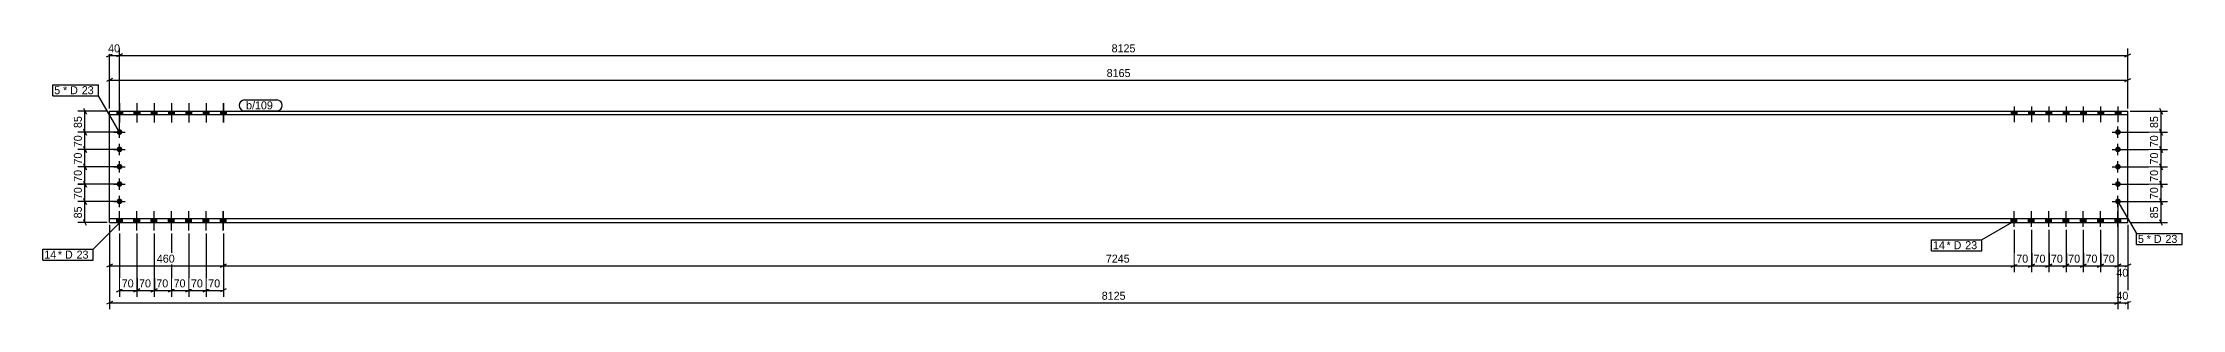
# Model space of a CAD drawing. Header units: millimetres. Extents: x 26 to 22532, y 32 to 1108.
# Drawn here: x 13876 to 22532, y 32 to 1108 of the extents above; entities that cross this region are included whole.
import ezdxf

# ---------------------------------------------------------------- set-up
doc = ezdxf.new("R2010")
doc.units = ezdxf.units.MM
doc.styles.add('Comic Sans MS', font='COMIC.TTF', dxfattribs={"height": 0.2})

msp = doc.modelspace()

# ---------------------------------------------------------------- hatches: boundary and pattern name
at = {"linetype": 'Continuous'}
for points in [[(14174.8, 818), (14197.8, 818), (14197.8, 832.6), (14174.8, 832.6)], [(14174.9, 818), (14197.9, 818), (14197.9, 832.6), (14174.9, 832.6)], [(14244.8, 818), (14267.8, 818), (14267.8, 832.6), (14244.8, 832.6)], [(14244.9, 818), (14267.9, 818), (14267.9, 832.6), (14244.9, 832.6)], [(14314.8, 818), (14337.8, 818), (14337.8, 832.6), (14314.8, 832.6)], [(14314.9, 818), (14337.9, 818), (14337.9, 832.6), (14314.9, 832.6)], [(14384.8, 818), (14407.8, 818), (14407.8, 832.6), (14384.8, 832.6)], [(14384.9, 818), (14407.9, 818), (14407.9, 832.6), (14384.9, 832.6)], [(14454.8, 818), (14477.8, 818), (14477.8, 832.6), (14454.8, 832.6)], [(14454.9, 818), (14477.9, 818), (14477.9, 832.6), (14454.9, 832.6)], [(14524.8, 818), (14547.8, 818), (14547.8, 832.6), (14524.8, 832.6)], [(14524.9, 818), (14547.9, 818), (14547.9, 832.6), (14524.9, 832.6)], [(14594.8, 818), (14617.8, 818), (14617.8, 832.6), (14594.8, 832.6)], [(14594.9, 818), (14617.9, 818), (14617.9, 832.6), (14594.9, 832.6)], [(21862.9, 832.6), (21839.9, 832.6), (21839.9, 818), (21862.9, 818)], [(21862.9, 832.6), (21839.9, 832.6), (21839.9, 818), (21862.9, 818)], [(21932.9, 832.6), (21909.9, 832.6), (21909.9, 818), (21932.9, 818)], [(21932.9, 832.6), (21909.9, 832.6), (21909.9, 818), (21932.9, 818)], [(22002.9, 832.6), (21979.9, 832.6), (21979.9, 818), (22002.9, 818)], [(22002.9, 832.6), (21979.9, 832.6), (21979.9, 818), (22002.9, 818)], [(22072.9, 832.6), (22049.9, 832.6), (22049.9, 818), (22072.9, 818)], [(22072.9, 832.6), (22049.9, 832.6), (22049.9, 818), (22072.9, 818)], [(22142.9, 832.6), (22119.9, 832.6), (22119.9, 818), (22142.9, 818)], [(22142.9, 832.6), (22119.9, 832.6), (22119.9, 818), (22142.9, 818)], [(22212.9, 832.6), (22189.9, 832.6), (22189.9, 818), (22212.9, 818)], [(22212.9, 832.6), (22189.9, 832.6), (22189.9, 818), (22212.9, 818)], [(22282.9, 832.6), (22259.9, 832.6), (22259.9, 818), (22282.9, 818)], [(22282.9, 832.6), (22259.9, 832.6), (22259.9, 818), (22282.9, 818)], [(14197.8, 747.6), (14197.6, 745.2), (14196.8, 742.9), (14195.6, 740.8), (14194, 739.1), (14192.1, 737.6), (14189.9, 736.7), (14187.5, 736.2), (14185.1, 736.2), (14182.8, 736.7), (14180.6, 737.6), (14178.6, 739.1), (14177, 740.8), (14175.8, 742.9), (14175.1, 745.2), (14174.8, 747.6), (14175.1, 750), (14175.8, 752.3), (14177, 754.4), (14178.6, 756.1), (14180.6, 757.6), (14182.8, 758.5), (14185.1, 759), (14187.5, 759), (14189.9, 758.5), (14192.1, 757.6), (14194, 756.1), (14195.6, 754.4), (14196.8, 752.3), (14197.6, 750)], [(22259.9, 747.6, -1), (22282.9, 747.6, -1)], [(14197.8, 677.6), (14197.6, 675.2), (14196.8, 672.9), (14195.6, 670.8), (14194, 669.1), (14192.1, 667.6), (14189.9, 666.7), (14187.5, 666.2), (14185.1, 666.2), (14182.8, 666.7), (14180.6, 667.6), (14178.6, 669.1), (14177, 670.8), (14175.8, 672.9), (14175.1, 675.2), (14174.8, 677.6), (14175.1, 680), (14175.8, 682.3), (14177, 684.4), (14178.6, 686.1), (14180.6, 687.6), (14182.8, 688.5), (14185.1, 689), (14187.5, 689), (14189.9, 688.5), (14192.1, 687.6), (14194, 686.1), (14195.6, 684.4), (14196.8, 682.3), (14197.6, 680)], [(14197.8, 607.6), (14197.6, 605.2), (14196.8, 602.9), (14195.6, 600.8), (14194, 599.1), (14192.1, 597.6), (14189.9, 596.7), (14187.5, 596.2), (14185.1, 596.2), (14182.8, 596.7), (14180.6, 597.6), (14178.6, 599.1), (14177, 600.8), (14175.8, 602.9), (14175.1, 605.2), (14174.8, 607.6), (14175.1, 610), (14175.8, 612.3), (14177, 614.4), (14178.6, 616.1), (14180.6, 617.6), (14182.8, 618.5), (14185.1, 619), (14187.5, 619), (14189.9, 618.5), (14192.1, 617.6), (14194, 616.1), (14195.6, 614.4), (14196.8, 612.3), (14197.6, 610)], [(22259.9, 677.6, -1), (22282.9, 677.6, -1)], [(22259.9, 607.6, -1), (22282.9, 607.6, -1)], [(14197.8, 537.6), (14197.6, 535.2), (14196.8, 532.9), (14195.6, 530.8), (14194, 529.1), (14192.1, 527.6), (14189.9, 526.7), (14187.5, 526.2), (14185.1, 526.2), (14182.8, 526.7), (14180.6, 527.6), (14178.6, 529.1), (14177, 530.8), (14175.8, 532.9), (14175.1, 535.2), (14174.8, 537.6), (14175.1, 540), (14175.8, 542.3), (14177, 544.4), (14178.6, 546.1), (14180.6, 547.6), (14182.8, 548.5), (14185.1, 549), (14187.5, 549), (14189.9, 548.5), (14192.1, 547.6), (14194, 546.1), (14195.6, 544.4), (14196.8, 542.3), (14197.6, 540)], [(22259.9, 537.6, -1), (22282.9, 537.6, -1)], [(14197.8, 467.6), (14197.6, 465.2), (14196.8, 462.9), (14195.6, 460.8), (14194, 459.1), (14192.1, 457.6), (14189.9, 456.7), (14187.5, 456.2), (14185.1, 456.2), (14182.8, 456.7), (14180.6, 457.6), (14178.6, 459.1), (14177, 460.8), (14175.8, 462.9), (14175.1, 465.2), (14174.8, 467.6), (14175.1, 470), (14175.8, 472.3), (14177, 474.4), (14178.6, 476.1), (14180.6, 477.6), (14182.8, 478.5), (14185.1, 479), (14187.5, 479), (14189.9, 478.5), (14192.1, 477.6), (14194, 476.1), (14195.6, 474.4), (14196.8, 472.3), (14197.6, 470)], [(22259.9, 467.6, -1), (22282.9, 467.6, -1)], [(14174.8, 382.6), (14197.8, 382.6), (14197.8, 397.2), (14174.8, 397.2)], [(14174.9, 382.6), (14197.9, 382.6), (14197.9, 397.2), (14174.9, 397.2)], [(14244.8, 382.6), (14267.8, 382.6), (14267.8, 397.2), (14244.8, 397.2)], [(14244.9, 382.6), (14267.9, 382.6), (14267.9, 397.2), (14244.9, 397.2)], [(14314.8, 382.6), (14337.8, 382.6), (14337.8, 397.2), (14314.8, 397.2)], [(14314.9, 382.6), (14337.9, 382.6), (14337.9, 397.2), (14314.9, 397.2)], [(14384.8, 382.6), (14407.8, 382.6), (14407.8, 397.2), (14384.8, 397.2)], [(14384.9, 382.6), (14407.9, 382.6), (14407.9, 397.2), (14384.9, 397.2)], [(14454.8, 382.6), (14477.8, 382.6), (14477.8, 397.2), (14454.8, 397.2)], [(14454.9, 382.6), (14477.9, 382.6), (14477.9, 397.2), (14454.9, 397.2)], [(14524.8, 382.6), (14547.8, 382.6), (14547.8, 397.2), (14524.8, 397.2)], [(14524.9, 382.6), (14547.9, 382.6), (14547.9, 397.2), (14524.9, 397.2)], [(14594.8, 382.6), (14617.8, 382.6), (14617.8, 397.2), (14594.8, 397.2)], [(14594.9, 382.6), (14617.9, 382.6), (14617.9, 397.2), (14594.9, 397.2)], [(21862.9, 397.2), (21839.9, 397.2), (21839.9, 382.6), (21862.9, 382.6)], [(21862.9, 397.2), (21839.9, 397.2), (21839.9, 382.6), (21862.9, 382.6)], [(21932.9, 397.2), (21909.9, 397.2), (21909.9, 382.6), (21932.9, 382.6)], [(21932.9, 397.2), (21909.9, 397.2), (21909.9, 382.6), (21932.9, 382.6)], [(22002.9, 397.2), (21979.9, 397.2), (21979.9, 382.6), (22002.9, 382.6)], [(22002.9, 397.2), (21979.9, 397.2), (21979.9, 382.6), (22002.9, 382.6)], [(22072.9, 397.2), (22049.9, 397.2), (22049.9, 382.6), (22072.9, 382.6)], [(22072.9, 397.2), (22049.9, 397.2), (22049.9, 382.6), (22072.9, 382.6)], [(22142.9, 397.2), (22119.9, 397.2), (22119.9, 382.6), (22142.9, 382.6)], [(22142.9, 397.2), (22119.9, 397.2), (22119.9, 382.6), (22142.9, 382.6)], [(22212.9, 397.2), (22189.9, 397.2), (22189.9, 382.6), (22212.9, 382.6)], [(22212.9, 397.2), (22189.9, 397.2), (22189.9, 382.6), (22212.9, 382.6)], [(22282.9, 397.2), (22259.9, 397.2), (22259.9, 382.6), (22282.9, 382.6)], [(22282.9, 397.2), (22259.9, 397.2), (22259.9, 382.6), (22282.9, 382.6)]]:
    msp.add_hatch(color=3, dxfattribs=at).paths.add_polyline_path(points)

# ---------------------------------------------------------------- linework, layer by layer
at = {"color": 8, "linetype": 'Continuous'}
for p, q in [((14134.3, 1051.6), (14158.3, 1063.6)), ((14146.3, 842.6), (14146.3, 1086)), ((14146.3, 1057.6), (14186.3, 1057.6)), ((14198.3, 1063.6), (14174.3, 1051.6)), ((14186.3, 757.6), (14186.3, 1086)), ((22299.4, 1051.6), (22323.4, 1063.6)), ((22311.4, 842.6), (22311.4, 1086)), ((14158.3, 963.6), (14134.3, 951.6)), ((14146.3, 842.6), (14146.3, 986)), ((14146.3, 957.6), (22311.4, 957.6)), ((22299.4, 951.6), (22323.4, 963.6)), ((22311.4, 842.6), (22311.4, 986)), ((14136.3, 832.6), (14017.9, 832.6)), ((14040.3, 844.6), (14052.3, 820.6)), ((14046.3, 747.6), (14046.3, 832.6)), ((22321.4, 832.6), (22471.9, 832.6)), ((22440.3, 844.6), (22452.3, 820.6)), ((22446.3, 747.6), (22446.3, 832.6)), ((14176.3, 747.6), (14017.9, 747.6)), ((14052.3, 735.6), (14040.3, 759.6)), ((22281.4, 747.6), (22471.9, 747.6)), ((22452.3, 735.6), (22440.3, 759.6)), ((14176.3, 677.6), (14017.9, 677.6)), ((14176.3, 607.6), (14017.9, 607.6)), ((14052.3, 665.6), (14040.3, 689.6)), ((14052.3, 595.6), (14040.3, 619.6)), ((22281.4, 677.6), (22471.9, 677.6)), ((22281.4, 607.6), (22471.9, 607.6)), ((22452.3, 665.6), (22440.3, 689.6)), ((22452.3, 595.6), (22440.3, 619.6)), ((14176.3, 537.6), (14017.9, 537.6)), ((14040.3, 549.6), (14052.3, 525.6)), ((14046.3, 467.6), (14046.3, 537.6)), ((22281.4, 537.6), (22471.9, 537.6)), ((22452.3, 525.6), (22440.3, 549.6)), ((14176.3, 467.6), (14017.9, 467.6)), ((14052.3, 455.6), (14040.3, 479.6)), ((22271.4, 457.6), (22271.4, 179.2)), ((22281.4, 467.6), (22471.9, 467.6)), ((22452.3, 455.6), (22440.3, 479.6)), ((14136.3, 382.6), (14017.9, 382.6)), ((14052.3, 370.6), (14040.3, 394.6)), ((14146.3, 372.6), (14146.3, 182)), ((14146.3, 372.6), (14146.3, 32)), ((21851.4, 352.4), (21851.4, 182)), ((21851.4, 352.4), (21851.4, 182)), ((21921.4, 352.4), (21921.4, 182)), ((21991.4, 352.4), (21991.4, 182)), ((22061.4, 352.4), (22061.4, 182)), ((22131.4, 352.4), (22131.4, 182)), ((22201.4, 352.4), (22201.4, 182)), ((22311.4, 372.6), (22311.4, 179.2)), ((22321.4, 382.6), (22471.9, 382.6)), ((22452.3, 370.6), (22440.3, 394.6)), ((14186.4, 337.9), (14186.4, 82)), ((14256.4, 337.9), (14256.4, 82)), ((14326.4, 337.9), (14326.4, 82)), ((14396.4, 337.9), (14396.4, 82)), ((14466.4, 337.9), (14466.4, 82)), ((14536.4, 337.9), (14536.4, 82)), ((14606.4, 337.9), (14606.4, 182)), ((14606.4, 337.9), (14606.4, 182)), ((14606.4, 337.9), (14606.4, 82)), ((14158.3, 213.6), (14134.3, 201.6)), ((14146.3, 207.6), (14606.4, 207.6)), ((14618.4, 213.6), (14594.4, 201.6)), ((14594.4, 201.6), (14618.4, 213.6)), ((14606.4, 207.6), (21851.4, 207.6)), ((21839.4, 201.6), (21863.4, 213.6)), ((21839.4, 201.6), (21863.4, 213.6)), ((21909.4, 201.6), (21933.4, 213.6)), ((21979.4, 201.6), (22003.4, 213.6)), ((22049.4, 201.6), (22073.4, 213.6)), ((22119.4, 201.6), (22143.4, 213.6)), ((22189.4, 201.6), (22213.4, 213.6)), ((22259.4, 201.6), (22283.4, 213.6)), ((22271.4, 207.6), (22311.4, 207.6)), ((22323.4, 213.6), (22299.4, 201.6)), ((14174.4, 101.6), (14198.4, 113.6)), ((14244.4, 101.6), (14268.4, 113.6)), ((14314.4, 101.6), (14338.4, 113.6)), ((14326.4, 107.6), (14396.4, 107.6)), ((14408.4, 113.6), (14384.4, 101.6)), ((14478.4, 113.6), (14454.4, 101.6)), ((14548.4, 113.6), (14524.4, 101.6)), ((14618.4, 113.6), (14594.4, 101.6)), ((14158.3, 63.6), (14134.3, 51.6)), ((22259.4, 51.6), (22283.4, 63.6)), ((22271.4, 57.6), (22311.4, 57.6)), ((22323.4, 63.6), (22299.4, 51.6))]:
    msp.add_line(p, q, dxfattribs=at)
at = {"color": 7, "linetype": 'Continuous'}
for p, q in [((14146.3, 382.6), (14146.3, 832.6)), ((14146.3, 832.6), (22311.4, 832.6)), ((22311.4, 818), (14146.3, 818)), ((22311.4, 382.6), (22311.4, 832.6)), ((22311.4, 397.2), (14146.3, 397.2)), ((14146.3, 382.6), (22311.4, 382.6))]:
    msp.add_line(p, q, dxfattribs=at)
at = {"color": 3, "linetype": 'Continuous'}
for p, q in [((14174.8, 832.6), (14174.8, 818)), ((14174.9, 832.6), (14174.9, 818)), ((14186.3, 864.8), (14186.3, 786.6)), ((14186.4, 864.8), (14186.4, 786.6)), ((14197.8, 832.6), (14197.8, 818)), ((14197.9, 832.6), (14197.9, 818)), ((14244.8, 832.6), (14244.8, 818)), ((14244.9, 832.6), (14244.9, 818)), ((14256.3, 864.8), (14256.3, 786.6)), ((14256.4, 864.8), (14256.4, 786.6)), ((14267.8, 832.6), (14267.8, 818)), ((14267.9, 832.6), (14267.9, 818)), ((14314.8, 832.6), (14314.8, 818)), ((14314.9, 832.6), (14314.9, 818)), ((14326.3, 864.8), (14326.3, 786.6)), ((14326.4, 864.8), (14326.4, 786.6)), ((14337.8, 832.6), (14337.8, 818)), ((14337.9, 832.6), (14337.9, 818)), ((14384.8, 832.6), (14384.8, 818)), ((14384.9, 832.6), (14384.9, 818)), ((14396.3, 864.8), (14396.3, 786.6)), ((14396.4, 864.8), (14396.4, 786.6)), ((14407.8, 832.6), (14407.8, 818)), ((14407.9, 832.6), (14407.9, 818)), ((14454.8, 832.6), (14454.8, 818)), ((14454.9, 832.6), (14454.9, 818)), ((14466.3, 864.8), (14466.3, 786.6)), ((14466.4, 864.8), (14466.4, 786.6)), ((14477.8, 832.6), (14477.8, 818)), ((14477.9, 832.6), (14477.9, 818)), ((14524.8, 832.6), (14524.8, 818)), ((14524.9, 832.6), (14524.9, 818)), ((14536.3, 864.8), (14536.3, 786.6)), ((14536.4, 864.8), (14536.4, 786.6)), ((14547.8, 832.6), (14547.8, 818)), ((14547.9, 832.6), (14547.9, 818)), ((14594.8, 832.6), (14594.8, 818)), ((14594.9, 832.6), (14594.9, 818)), ((14606.3, 864.8), (14606.3, 786.6)), ((14606.4, 864.8), (14606.4, 786.6)), ((14617.8, 832.6), (14617.8, 818)), ((14617.9, 832.6), (14617.9, 818)), ((21839.9, 832.6), (21839.9, 818)), ((21839.9, 832.6), (21839.9, 818)), ((21851.4, 850.8), (21851.4, 787.6)), ((21851.4, 850.8), (21851.4, 787.6)), ((21862.9, 832.6), (21862.9, 818)), ((21862.9, 832.6), (21862.9, 818)), ((21909.9, 832.6), (21909.9, 818)), ((21909.9, 832.6), (21909.9, 818)), ((21921.4, 850.8), (21921.4, 787.6)), ((21921.4, 850.8), (21921.4, 787.6)), ((21932.9, 832.6), (21932.9, 818)), ((21932.9, 832.6), (21932.9, 818)), ((21979.9, 832.6), (21979.9, 818)), ((21979.9, 832.6), (21979.9, 818)), ((21991.4, 850.8), (21991.4, 787.6)), ((21991.4, 850.8), (21991.4, 787.6)), ((22002.9, 832.6), (22002.9, 818)), ((22002.9, 832.6), (22002.9, 818)), ((22049.9, 832.6), (22049.9, 818)), ((22049.9, 832.6), (22049.9, 818)), ((22061.4, 850.8), (22061.4, 787.6)), ((22061.4, 850.8), (22061.4, 787.6)), ((22072.9, 832.6), (22072.9, 818)), ((22072.9, 832.6), (22072.9, 818)), ((22119.9, 832.6), (22119.9, 818)), ((22119.9, 832.6), (22119.9, 818)), ((22131.4, 850.8), (22131.4, 787.6)), ((22131.4, 850.8), (22131.4, 787.6)), ((22142.9, 832.6), (22142.9, 818)), ((22142.9, 832.6), (22142.9, 818)), ((22189.9, 832.6), (22189.9, 818)), ((22189.9, 832.6), (22189.9, 818)), ((22201.4, 850.8), (22201.4, 787.6)), ((22201.4, 850.8), (22201.4, 787.6)), ((22212.9, 832.6), (22212.9, 818)), ((22212.9, 832.6), (22212.9, 818)), ((22259.9, 832.6), (22259.9, 818)), ((22259.9, 832.6), (22259.9, 818)), ((22271.4, 850.8), (22271.4, 787.6)), ((22271.4, 850.8), (22271.4, 787.6)), ((22282.9, 832.6), (22282.9, 818)), ((22282.9, 832.6), (22282.9, 818)), ((14163.3, 747.6), (14209.3, 747.6)), ((14186.3, 724.6), (14186.3, 770.6)), ((14186.3, 654.6), (14186.3, 700.6)), ((22248.4, 747.6), (22294.4, 747.6)), ((22271.4, 724.6), (22271.4, 770.6)), ((22271.4, 654.6), (22271.4, 700.6)), ((14163.3, 677.6), (14209.3, 677.6)), ((14163.3, 607.6), (14209.3, 607.6)), ((14186.3, 584.6), (14186.3, 630.6)), ((22248.4, 677.6), (22294.4, 677.6)), ((22248.4, 607.6), (22294.4, 607.6)), ((22271.4, 584.6), (22271.4, 630.6)), ((14163.3, 537.6), (14209.3, 537.6)), ((14186.3, 514.6), (14186.3, 560.6)), ((22248.4, 537.6), (22294.4, 537.6)), ((22271.4, 514.6), (22271.4, 560.6)), ((14163.3, 467.6), (14209.3, 467.6)), ((14186.3, 444.6), (14186.3, 490.6)), ((22248.4, 467.6), (22294.4, 467.6)), ((22271.4, 444.6), (22271.4, 490.6)), ((14174.8, 382.6), (14174.8, 397.2)), ((14174.9, 382.6), (14174.9, 397.2)), ((14186.3, 350.4), (14186.3, 428.6)), ((14186.4, 350.4), (14186.4, 428.6)), ((14197.8, 382.6), (14197.8, 397.2)), ((14197.9, 382.6), (14197.9, 397.2)), ((14244.8, 382.6), (14244.8, 397.2)), ((14244.9, 382.6), (14244.9, 397.2)), ((14256.3, 350.4), (14256.3, 428.6)), ((14256.4, 350.4), (14256.4, 428.6)), ((14267.8, 382.6), (14267.8, 397.2)), ((14267.9, 382.6), (14267.9, 397.2)), ((14314.8, 382.6), (14314.8, 397.2)), ((14314.9, 382.6), (14314.9, 397.2)), ((14326.3, 350.4), (14326.3, 428.6)), ((14326.4, 350.4), (14326.4, 428.6)), ((14337.8, 382.6), (14337.8, 397.2)), ((14337.9, 382.6), (14337.9, 397.2)), ((14384.8, 382.6), (14384.8, 397.2)), ((14384.9, 382.6), (14384.9, 397.2)), ((14396.3, 350.4), (14396.3, 428.6)), ((14396.4, 350.4), (14396.4, 428.6)), ((14407.8, 382.6), (14407.8, 397.2)), ((14407.9, 382.6), (14407.9, 397.2)), ((14454.8, 382.6), (14454.8, 397.2)), ((14454.9, 382.6), (14454.9, 397.2)), ((14466.3, 350.4), (14466.3, 428.6)), ((14466.4, 350.4), (14466.4, 428.6)), ((14477.8, 382.6), (14477.8, 397.2)), ((14477.9, 382.6), (14477.9, 397.2)), ((14524.8, 382.6), (14524.8, 397.2)), ((14524.9, 382.6), (14524.9, 397.2)), ((14536.3, 350.4), (14536.3, 428.6)), ((14536.4, 350.4), (14536.4, 428.6)), ((14547.8, 382.6), (14547.8, 397.2)), ((14547.9, 382.6), (14547.9, 397.2)), ((14594.8, 382.6), (14594.8, 397.2)), ((14594.9, 382.6), (14594.9, 397.2)), ((14606.3, 350.4), (14606.3, 428.6)), ((14606.4, 350.4), (14606.4, 428.6)), ((14617.8, 382.6), (14617.8, 397.2)), ((14617.9, 382.6), (14617.9, 397.2)), ((21839.9, 382.6), (21839.9, 397.2)), ((21839.9, 382.6), (21839.9, 397.2)), ((21851.4, 364.4), (21851.4, 427.6)), ((21851.4, 364.4), (21851.4, 427.6)), ((21862.9, 382.6), (21862.9, 397.2)), ((21862.9, 382.6), (21862.9, 397.2)), ((21909.9, 382.6), (21909.9, 397.2)), ((21909.9, 382.6), (21909.9, 397.2)), ((21921.4, 364.4), (21921.4, 427.6)), ((21921.4, 364.4), (21921.4, 427.6)), ((21932.9, 382.6), (21932.9, 397.2)), ((21932.9, 382.6), (21932.9, 397.2)), ((21979.9, 382.6), (21979.9, 397.2)), ((21979.9, 382.6), (21979.9, 397.2)), ((21991.4, 364.4), (21991.4, 427.6)), ((21991.4, 364.4), (21991.4, 427.6)), ((22002.9, 382.6), (22002.9, 397.2)), ((22002.9, 382.6), (22002.9, 397.2)), ((22049.9, 382.6), (22049.9, 397.2)), ((22049.9, 382.6), (22049.9, 397.2)), ((22061.4, 364.4), (22061.4, 427.6)), ((22061.4, 364.4), (22061.4, 427.6)), ((22072.9, 382.6), (22072.9, 397.2)), ((22072.9, 382.6), (22072.9, 397.2)), ((22119.9, 382.6), (22119.9, 397.2)), ((22119.9, 382.6), (22119.9, 397.2)), ((22131.4, 364.4), (22131.4, 427.6)), ((22131.4, 364.4), (22131.4, 427.6)), ((22142.9, 382.6), (22142.9, 397.2)), ((22142.9, 382.6), (22142.9, 397.2)), ((22189.9, 382.6), (22189.9, 397.2)), ((22189.9, 382.6), (22189.9, 397.2)), ((22201.4, 364.4), (22201.4, 427.6)), ((22201.4, 364.4), (22201.4, 427.6)), ((22212.9, 382.6), (22212.9, 397.2)), ((22212.9, 382.6), (22212.9, 397.2)), ((22259.9, 382.6), (22259.9, 397.2)), ((22259.9, 382.6), (22259.9, 397.2)), ((22271.4, 364.4), (22271.4, 427.6)), ((22271.4, 364.4), (22271.4, 427.6)), ((22282.9, 382.6), (22282.9, 397.2)), ((22282.9, 382.6), (22282.9, 397.2))]:
    msp.add_line(p, q, dxfattribs=at)

# ---------------------------------------------------------------- wipeouts: each hides what was drawn before it
at = {"color": 0}
for points in [[(13948.2, 900.8), (13948.2, 932.8), (13922.2, 932.8), (13922.2, 900.8)], [(13927.2, 236.3), (13927.2, 268.3), (13881.9, 268.3), (13881.9, 236.3)], [(21568.3, 274.4), (21568.3, 306.4), (21523.1, 306.4), (21523.1, 274.4)]]:
    msp.add_wipeout(points, dxfattribs=at)

# ---------------------------------------------------------------- next in the draw order: wipeouts: each hides what was drawn before it
for points in [[(14198.8, 1063.6), (14198.8, 1108.4), (14133.8, 1108.4), (14133.8, 1063.6)], [(18284, 963.6), (18284, 1008.4), (18173.7, 1008.4), (18173.7, 963.6)], [(13948.2, 900.8), (13948.2, 932.8), (13922.2, 932.8), (13922.2, 900.8)], [(14816.9, 839.6), (14816.9, 871.6), (14698.3, 871.6), (14698.3, 839.6)], [(14040.3, 822.6), (13995.5, 822.6), (13995.5, 757.6), (14040.3, 757.6)], [(22440.3, 822.6), (22395.5, 822.6), (22395.5, 757.6), (22440.3, 757.6)], [(14040.3, 535.1), (13995.5, 535.1), (13995.5, 470.1), (14040.3, 470.1)], [(13927.2, 236.3), (13927.2, 268.3), (13881.9, 268.3), (13881.9, 236.3)], [(21568.3, 274.4), (21568.3, 306.4), (21523.1, 306.4), (21523.1, 274.4)], [(18287.4, 213.6), (18287.4, 258.4), (18170.4, 258.4), (18170.4, 213.6)], [(22323.8, 156.8), (22323.8, 201.6), (22258.9, 201.6), (22258.9, 156.8)], [(14393.9, 113.6), (14393.9, 158.4), (14328.9, 158.4), (14328.9, 113.6)]]:
    msp.add_wipeout(points, dxfattribs=at)

# ---------------------------------------------------------------- next in the draw order: linework, layer by layer
at = {"color": 8, "linetype": 'Continuous'}
for p, q in [((14198.3, 1063.6), (14174.3, 1051.6)), ((14186.3, 757.6), (14186.3, 1086)), ((14186.3, 1057.6), (22311.4, 1057.6)), ((14176.3, 747.6), (14017.9, 747.6)), ((14040.3, 759.6), (14052.3, 735.6)), ((14046.3, 677.6), (14046.3, 747.6)), ((22281.4, 747.6), (22471.9, 747.6)), ((22440.3, 759.6), (22452.3, 735.6)), ((22446.3, 677.6), (22446.3, 747.6)), ((14176.3, 537.6), (14017.9, 537.6)), ((14052.3, 525.6), (14040.3, 549.6)), ((14176.3, 467.6), (14017.9, 467.6)), ((14040.3, 479.6), (14052.3, 455.6)), ((14046.3, 382.6), (14046.3, 467.6)), ((22271.4, 457.6), (22271.4, 182)), ((14396.4, 337.9), (14396.4, 82)), ((22201.4, 207.6), (22271.4, 207.6)), ((22283.4, 213.6), (22259.4, 201.6)), ((14256.4, 107.6), (14326.4, 107.6)), ((14338.4, 113.6), (14314.4, 101.6)), ((14384.4, 101.6), (14408.4, 113.6)), ((14396.4, 107.6), (14466.4, 107.6))]:
    msp.add_line(p, q, dxfattribs=at)
at = {"color": 7, "linetype": 'Continuous'}
for p, q in [((13875.9, 230.3), (13875.9, 274.3)), ((21517.1, 268.4), (21517.1, 312.4))]:
    msp.add_line(p, q, dxfattribs=at)

# ---------------------------------------------------------------- next in the draw order: texts
at = {"color": 3, "style": 'Comic Sans MS'}
for s, p in [('40', (14140.2, 1070)), ('8165', (18180.1, 970)), ('7245', (18176.8, 220)), ('40', (22265.3, 163.2)), ('70', (14335.3, 120))]:
    msp.add_text(s, height=32.38, dxfattribs=at).set_placement(p)
for s, p in [('85', (14033.9, 764)), ('85', (22433.9, 764)), ('70', (14033.9, 476.5))]:
    msp.add_text(s, height=32.38, rotation=90.00021, dxfattribs=at).set_placement(p)

# ---------------------------------------------------------------- next in the draw order: wipeouts: each hides what was drawn before it
at = {"color": 0}
for points in [[(14024, 900.8), (14024, 932.8), (13957.8, 932.8), (13957.8, 900.8)], [(14816.9, 839.6), (14816.9, 871.6), (14698.3, 871.6), (14698.3, 839.6)], [(14003, 236.3), (14003, 268.3), (13936.8, 268.3), (13936.8, 236.3)], [(21644.1, 274.4), (21644.1, 306.4), (21577.9, 306.4), (21577.9, 274.4)]]:
    msp.add_wipeout(points, dxfattribs=at)

# ---------------------------------------------------------------- next in the draw order: linework, layer by layer
at = {"color": 7, "linetype": 'Continuous'}
for p, q in [((14692.3, 877.6), (14822.9, 877.6)), ((14692.3, 833.6), (14822.9, 833.6))]:
    msp.add_line(p, q, dxfattribs=at)
for centre, start, end in [((14692.3, 855.6), 90, 270), ((14822.9, 855.6), 270, 90)]:
    msp.add_arc(centre, 22, start, end, dxfattribs=at)

# ---------------------------------------------------------------- next in the draw order: texts
at = {"color": 3, "style": 'Comic Sans MS'}
msp.add_text('b/109', height=32.38, dxfattribs=at).set_placement((14698.3, 839.6))

# ---------------------------------------------------------------- next in the draw order: wipeouts: each hides what was drawn before it
at = {"color": 0}
for points in [[(18303.9, 1063.6), (18303.9, 1108.4), (18193.7, 1108.4), (18193.7, 1063.6)], [(14024, 900.8), (14024, 932.8), (13957.8, 932.8), (13957.8, 900.8)], [(14040.3, 745.1), (13995.5, 745.1), (13995.5, 680.1), (14040.3, 680.1)], [(22440.3, 745.1), (22395.5, 745.1), (22395.5, 680.1), (22440.3, 680.1)], [(14040.3, 457.6), (13995.5, 457.6), (13995.5, 392.6), (14040.3, 392.6)], [(14003, 236.3), (14003, 268.3), (13936.8, 268.3), (13936.8, 236.3)], [(21644.1, 274.4), (21644.1, 306.4), (21577.9, 306.4), (21577.9, 274.4)], [(14421.9, 213.6), (14421.9, 258.4), (14330.9, 258.4), (14330.9, 213.6)], [(22268.8, 213.6), (22268.8, 258.4), (22203.9, 258.4), (22203.9, 213.6)], [(14463.9, 113.6), (14463.9, 158.4), (14398.9, 158.4), (14398.9, 113.6)]]:
    msp.add_wipeout(points, dxfattribs=at)

# ---------------------------------------------------------------- next in the draw order: linework, layer by layer
at = {"color": 7, "linetype": 'Continuous'}
msp.add_line((13916.2, 894.8), (13916.2, 938.8), dxfattribs=at)
at = {"color": 8, "linetype": 'Continuous'}
for p, q in [((14176.3, 677.6), (14017.9, 677.6)), ((14040.3, 689.6), (14052.3, 665.6)), ((14046.3, 607.6), (14046.3, 677.6)), ((22281.4, 677.6), (22471.9, 677.6)), ((22440.3, 689.6), (22452.3, 665.6)), ((22446.3, 607.6), (22446.3, 677.6)), ((22271.4, 457.6), (22271.4, 32)), ((22201.4, 352.4), (22201.4, 182)), ((22311.4, 372.6), (22311.4, 32)), ((14326.4, 337.9), (14326.4, 82)), ((14466.4, 337.9), (14466.4, 82)), ((22131.4, 207.6), (22201.4, 207.6)), ((22213.4, 213.6), (22189.4, 201.6)), ((14454.4, 101.6), (14478.4, 113.6)), ((14466.4, 107.6), (14536.4, 107.6))]:
    msp.add_line(p, q, dxfattribs=at)

# ---------------------------------------------------------------- next in the draw order: texts
at = {"color": 3, "style": 'Comic Sans MS'}
for s, height, p in [('8125', 32.38, (18200.1, 1070)), ('5', 32.4, (13922.2, 900.8)), ('14', 32.38, (13881.9, 236.3)), ('14', 32.38, (21523.1, 274.4)), ('460', 32.38, (14337.3, 220)), ('70', 32.38, (22210.3, 220)), ('70', 32.38, (14405.3, 120))]:
    msp.add_text(s, height=height, dxfattribs=at).set_placement(p)
for s, p in [('70', (14033.9, 686.5)), ('70', (22433.9, 686.5)), ('85', (14033.9, 399))]:
    msp.add_text(s, height=32.38, rotation=90.00021, dxfattribs=at).set_placement(p)

# ---------------------------------------------------------------- next in the draw order: wipeouts: each hides what was drawn before it
at = {"color": 0}
for points in [[(14085.7, 900.8), (14085.7, 932.8), (14033.6, 932.8), (14033.6, 900.8)], [(14064.7, 236.3), (14064.7, 268.3), (14012.6, 268.3), (14012.6, 236.3)], [(21705.9, 274.4), (21705.9, 306.4), (21653.7, 306.4), (21653.7, 274.4)]]:
    msp.add_wipeout(points, dxfattribs=at)

# ---------------------------------------------------------------- next in the draw order: wipeouts: each hides what was drawn before it
for points in [[(14085.7, 900.8), (14085.7, 932.8), (14033.6, 932.8), (14033.6, 900.8)], [(14040.3, 675.1), (13995.5, 675.1), (13995.5, 610.1), (14040.3, 610.1)], [(22440.3, 675.1), (22395.5, 675.1), (22395.5, 610.1), (22440.3, 610.1)], [(14064.7, 236.3), (14064.7, 268.3), (14012.6, 268.3), (14012.6, 236.3)], [(21705.9, 274.4), (21705.9, 306.4), (21653.7, 306.4), (21653.7, 274.4)], [(22378.4, 299.7), (22378.4, 331.7), (22352.4, 331.7), (22352.4, 299.7)], [(22198.8, 213.6), (22198.8, 258.4), (22133.9, 258.4), (22133.9, 213.6)], [(14323.9, 113.6), (14323.9, 158.4), (14258.9, 158.4), (14258.9, 113.6)], [(14533.9, 113.6), (14533.9, 158.4), (14468.9, 158.4), (14468.9, 113.6)], [(22323.8, 63.6), (22323.8, 108.4), (22258.9, 108.4), (22258.9, 63.6)]]:
    msp.add_wipeout(points, dxfattribs=at)

# ---------------------------------------------------------------- next in the draw order: linework, layer by layer
at = {"color": 7, "linetype": 'Continuous'}
for p, q in [((13916.2, 938.8), (14101.3, 938.8)), ((13916.2, 894.8), (14101.3, 894.8)), ((14101.3, 894.8), (14101.3, 938.8)), ((14186.3, 747.6), (14101.3, 894.8)), ((14186.3, 380.4), (14080.3, 274.3)), ((21851.4, 387.4), (21721.5, 312.4)), ((13875.9, 274.3), (14080.3, 274.3)), ((14080.3, 230.3), (14080.3, 274.3)), ((21517.1, 312.4), (21721.5, 312.4)), ((21517.1, 268.4), (21721.5, 268.4)), ((21721.5, 268.4), (21721.5, 312.4)), ((13875.9, 230.3), (14080.3, 230.3))]:
    msp.add_line(p, q, dxfattribs=at)
at = {"color": 8, "linetype": 'Continuous'}
for p, q in [((14176.3, 607.6), (14017.9, 607.6)), ((14040.3, 619.6), (14052.3, 595.6)), ((14046.3, 537.6), (14046.3, 607.6)), ((22281.4, 607.6), (22471.9, 607.6)), ((22440.3, 619.6), (22452.3, 595.6)), ((22446.3, 537.6), (22446.3, 607.6)), ((22271.4, 457.6), (22271.4, 32)), ((22131.4, 352.4), (22131.4, 182)), ((14256.4, 337.9), (14256.4, 82)), ((14536.4, 337.9), (14536.4, 82)), ((22061.4, 207.6), (22131.4, 207.6)), ((22143.4, 213.6), (22119.4, 201.6)), ((14186.4, 107.6), (14256.4, 107.6)), ((14268.4, 113.6), (14244.4, 101.6)), ((14524.4, 101.6), (14548.4, 113.6)), ((14536.4, 107.6), (14606.4, 107.6)), ((14146.3, 57.6), (22271.4, 57.6)), ((22259.4, 51.6), (22283.4, 63.6))]:
    msp.add_line(p, q, dxfattribs=at)

# ---------------------------------------------------------------- next in the draw order: texts
at = {"color": 3, "style": 'Comic Sans MS'}
for s, p in [('* D', (13957.8, 900.8)), ('23', (14033.6, 900.8)), ('* D', (13936.8, 236.3)), ('23', (14012.6, 236.3)), ('* D', (21577.9, 274.4)), ('23', (21653.7, 274.4)), ('70', (22140.3, 220)), ('70', (14265.3, 120)), ('70', (14475.3, 120)), ('40', (22265.3, 70))]:
    msp.add_text(s, height=32.38, dxfattribs=at).set_placement(p)
for p in [(14033.9, 616.5), (22433.9, 616.5)]:
    msp.add_text('70', height=32.38, rotation=90.00021, dxfattribs=at).set_placement(p)

# ---------------------------------------------------------------- next in the draw order: wipeouts: each hides what was drawn before it
at = {"color": 0}
msp.add_wipeout([(22378.4, 299.7), (22378.4, 331.7), (22352.4, 331.7), (22352.4, 299.7)], dxfattribs=at)

# ---------------------------------------------------------------- next in the draw order: wipeouts: each hides what was drawn before it
for points in [[(14040.3, 605.1), (13995.5, 605.1), (13995.5, 540.1), (14040.3, 540.1)], [(22440.3, 605.1), (22395.5, 605.1), (22395.5, 540.1), (22440.3, 540.1)], [(22454.2, 299.7), (22454.2, 331.7), (22388, 331.7), (22388, 299.7)], [(22128.8, 213.6), (22128.8, 258.4), (22063.9, 258.4), (22063.9, 213.6)], [(14253.9, 113.6), (14253.9, 158.4), (14188.9, 158.4), (14188.9, 113.6)], [(14603.9, 113.6), (14603.9, 158.4), (14538.9, 158.4), (14538.9, 113.6)], [(18264, 63.6), (18264, 108.4), (18153.7, 108.4), (18153.7, 63.6)]]:
    msp.add_wipeout(points, dxfattribs=at)

# ---------------------------------------------------------------- next in the draw order: linework, layer by layer
at = {"color": 8, "linetype": 'Continuous'}
for p, q in [((22281.4, 537.6), (22471.9, 537.6)), ((22440.3, 549.6), (22452.3, 525.6)), ((22446.3, 467.6), (22446.3, 537.6)), ((22061.4, 352.4), (22061.4, 182)), ((21991.4, 207.6), (22061.4, 207.6)), ((22073.4, 213.6), (22049.4, 201.6))]:
    msp.add_line(p, q, dxfattribs=at)

# ---------------------------------------------------------------- next in the draw order: texts
at = {"color": 3, "style": 'Comic Sans MS'}
for p in [(14033.9, 546.5), (22433.9, 546.5)]:
    msp.add_text('70', height=32.38, rotation=90.00021, dxfattribs=at).set_placement(p)
for s, p in [('70', (22070.3, 220)), ('70', (14195.3, 120)), ('70', (14545.3, 120)), ('8125', (18160.1, 70))]:
    msp.add_text(s, height=32.38, dxfattribs=at).set_placement(p)

# ---------------------------------------------------------------- next in the draw order: wipeouts: each hides what was drawn before it
at = {"color": 0}
msp.add_wipeout([(22454.2, 299.7), (22454.2, 331.7), (22388, 331.7), (22388, 299.7)], dxfattribs=at)

# ---------------------------------------------------------------- next in the draw order: linework, layer by layer
at = {"color": 7, "linetype": 'Continuous'}
for p in [(22271.4, 467.6), (22346.4, 293.7)]:
    msp.add_line(p, (22346.4, 337.7), dxfattribs=at)

# ---------------------------------------------------------------- next in the draw order: texts
at = {"color": 3, "style": 'Comic Sans MS'}
msp.add_text('5', height=32.4, dxfattribs=at).set_placement((22352.4, 299.7))

# ---------------------------------------------------------------- next in the draw order: wipeouts: each hides what was drawn before it
at = {"color": 0}
for points in [[(22440.3, 535.1), (22395.5, 535.1), (22395.5, 470.1), (22440.3, 470.1)], [(22515.9, 299.7), (22515.9, 331.7), (22463.8, 331.7), (22463.8, 299.7)], [(22058.8, 213.6), (22058.8, 258.4), (21993.9, 258.4), (21993.9, 213.6)]]:
    msp.add_wipeout(points, dxfattribs=at)

# ---------------------------------------------------------------- next in the draw order: linework, layer by layer
at = {"color": 8, "linetype": 'Continuous'}
for p, q in [((22281.4, 467.6), (22471.9, 467.6)), ((22440.3, 479.6), (22452.3, 455.6)), ((22446.3, 382.6), (22446.3, 467.6)), ((21991.4, 352.4), (21991.4, 182)), ((21921.4, 207.6), (21991.4, 207.6)), ((22003.4, 213.6), (21979.4, 201.6))]:
    msp.add_line(p, q, dxfattribs=at)

# ---------------------------------------------------------------- next in the draw order: texts
at = {"color": 3, "style": 'Comic Sans MS'}
msp.add_text('70', height=32.38, rotation=90.00021, dxfattribs=at).set_placement((22433.9, 476.5))
msp.add_text('70', height=32.38, dxfattribs=at).set_placement((22000.3, 220))

# ---------------------------------------------------------------- next in the draw order: wipeouts: each hides what was drawn before it
at = {"color": 0}
msp.add_wipeout([(22515.9, 299.7), (22515.9, 331.7), (22463.8, 331.7), (22463.8, 299.7)], dxfattribs=at)

# ---------------------------------------------------------------- next in the draw order: linework, layer by layer
at = {"color": 7, "linetype": 'Continuous'}
for p, q in [((22346.4, 337.7), (22531.5, 337.7)), ((22346.4, 293.7), (22531.5, 293.7)), ((22531.5, 293.7), (22531.5, 337.7))]:
    msp.add_line(p, q, dxfattribs=at)

# ---------------------------------------------------------------- next in the draw order: texts
at = {"color": 3, "style": 'Comic Sans MS'}
for s, p in [('* D', (22388, 299.7)), ('23', (22463.8, 299.7))]:
    msp.add_text(s, height=32.38, dxfattribs=at).set_placement(p)

# ---------------------------------------------------------------- next in the draw order: wipeouts: each hides what was drawn before it
at = {"color": 0}
for points in [[(22440.3, 457.6), (22395.5, 457.6), (22395.5, 392.6), (22440.3, 392.6)], [(21988.8, 213.6), (21988.8, 258.4), (21923.9, 258.4), (21923.9, 213.6)]]:
    msp.add_wipeout(points, dxfattribs=at)

# ---------------------------------------------------------------- next in the draw order: linework, layer by layer
at = {"color": 8, "linetype": 'Continuous'}
for p, q in [((21921.4, 352.4), (21921.4, 182)), ((21851.4, 207.6), (21921.4, 207.6)), ((21933.4, 213.6), (21909.4, 201.6))]:
    msp.add_line(p, q, dxfattribs=at)

# ---------------------------------------------------------------- next in the draw order: texts
at = {"color": 3, "style": 'Comic Sans MS'}
msp.add_text('85', height=32.38, rotation=90.00021, dxfattribs=at).set_placement((22433.9, 399))
msp.add_text('70', height=32.38, dxfattribs=at).set_placement((21930.3, 220))

# ---------------------------------------------------------------- next in the draw order: wipeouts: each hides what was drawn before it
at = {"color": 0}
msp.add_wipeout([(21918.8, 213.6), (21918.8, 258.4), (21853.9, 258.4), (21853.9, 213.6)], dxfattribs=at)

# ---------------------------------------------------------------- next in the draw order: texts
at = {"color": 3, "style": 'Comic Sans MS'}
msp.add_text('70', height=32.38, dxfattribs=at).set_placement((21860.3, 220))

doc.saveas('drawing.dxf')
